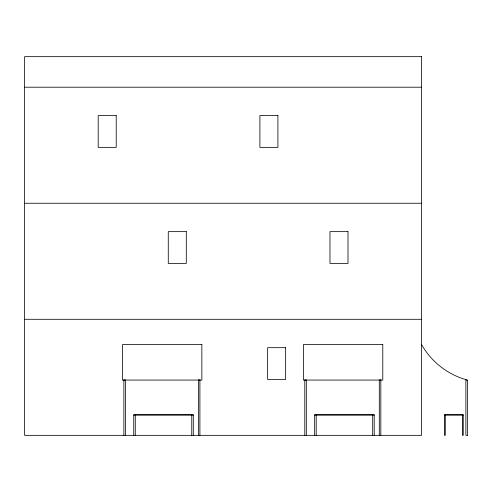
<?xml version="1.0" encoding="UTF-8"?>
<svg xmlns="http://www.w3.org/2000/svg" width="492" height="492" viewBox="0 0 492 492"><rect width="100%" height="100%" fill="white"/><g stroke="black" fill="none" stroke-linecap="round" stroke-linejoin="round"><path stroke-width="0.74" d="M24.6 87.201L421.595 87.201M24.6 203.245L421.595 203.245M24.6 319.29L421.595 319.29M123.867 380.365L125.392 380.365M198.381 380.365L199.906 380.365M304.788 380.365L306.313 380.365M379.301 380.365L380.826 380.365M133.75 415.18L193.294 415.18M314.671 415.18L374.215 415.18M444.43 415.18L463.243 415.18M462.388 415.18L462.388 435.334L463.243 435.334L463.243 414.578L444.43 414.578L444.43 435.334L445.285 435.334L445.285 415.18M380.826 435.334L380.826 379.904L379.301 379.904L379.301 435.334M374.215 435.334L374.215 414.578L314.671 414.578L314.671 435.334M372.69 415.18L372.69 435.334M316.196 415.18L316.196 435.334M306.313 435.334L306.313 379.904L304.788 379.904L304.788 435.334M199.906 435.334L199.906 379.904L198.381 379.904L198.381 435.334M193.294 435.334L193.294 414.578L133.75 414.578L133.75 435.334M191.769 415.18L191.769 435.334M135.275 415.18L135.275 435.334M125.392 435.334L125.392 379.904L123.867 379.904L123.867 435.334M467.4 380.064A75.159 75.159 0 0 1 421.595 344.621M421.595 56.666L24.6 56.666L24.6 435.334L421.595 435.334L421.595 56.666M116.217 115.602L98.203 115.602L98.203 147.36L116.217 147.36L116.217 115.602M277.912 115.602L259.899 115.602L259.899 147.36L277.912 147.36L277.912 115.602M186.296 231.646L168.276 231.646L168.276 263.404L186.296 263.404L186.296 231.646M347.992 231.646L329.972 231.646L329.972 263.404L347.992 263.404L347.992 231.646M201.861 344.621L122.465 344.621L122.465 380.064L201.861 380.064L201.861 344.621M382.782 344.621L303.386 344.621L303.386 380.064L382.782 380.064L382.782 344.621M285.643 347.69L267.623 347.69L267.623 379.449L285.643 379.449L285.643 347.69M467.4 435.334L465.875 435.334L465.875 379.904L467.4 380.365L467.4 435.334"/></g></svg>
